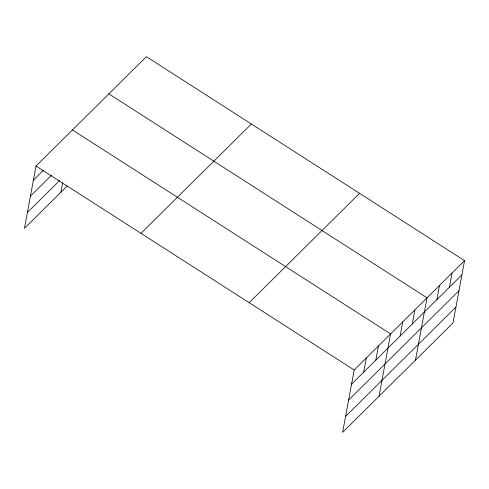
<?xml version="1.0" encoding="UTF-8"?>
<svg xmlns="http://www.w3.org/2000/svg" width="489" height="489" viewBox="0 0 489 489"><rect width="100%" height="100%" fill="white"/><g stroke="black" fill="none" stroke-linecap="round" stroke-linejoin="round"><path stroke-width="0.73" d="M464.55 260.643L354.177 370.008L342.624 432.319L453.003 322.954L464.55 260.643L146.376 56.681L35.997 166.046L24.45 228.357L67.207 185.985M60.874 192.263L62.616 182.88M363.688 372.16L366.316 357.979M375.827 360.13L378.455 345.949M379.048 396.231L390.595 333.92L72.421 129.952M400.112 336.071L402.74 321.89M412.251 324.036L414.88 309.861M415.473 360.142L427.019 297.832L108.845 93.864M436.903 299.616L439.532 285.435M449.415 287.22L452.038 273.039M33.368 180.221L43.399 170.288M30.428 196.107L51.541 175.184M27.396 212.47L59.597 180.563M140.997 233.351L251.37 123.992M249.176 302.697L359.549 193.338M351.548 384.189L461.922 274.824M348.602 400.069L458.975 290.71M345.57 416.432L455.944 307.074M35.997 166.046L354.177 370.008"/></g></svg>
